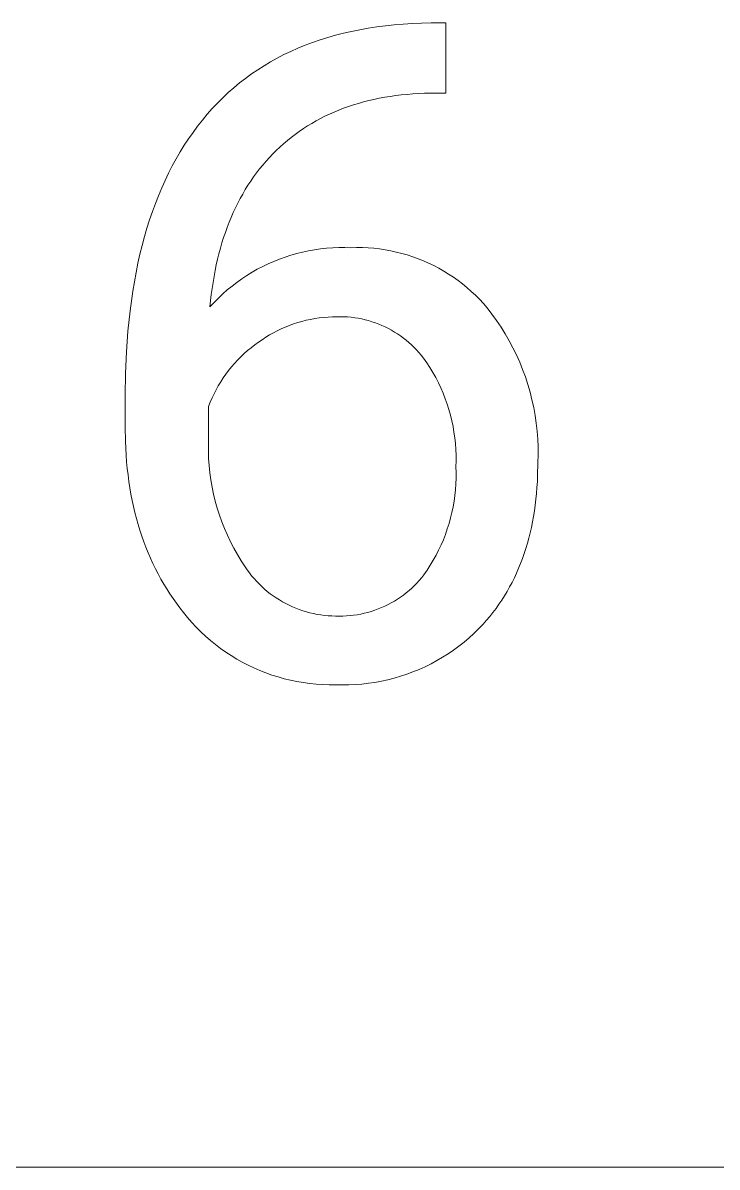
# Model space of a CAD drawing. Header units: millimetres. Extents: x 974 to 5700, y -47 to 3256.
# Drawn here: x 4865.9 to 4913.5, y 217.6 to 296.1 of the extents above; entities that cross this region are included whole.
import ezdxf

# ---------------------------------------------------------------- set-up
doc = ezdxf.new("R2010")
doc.units = ezdxf.units.MM
doc.header["$MEASUREMENT"] = 0
doc.layers.add('Domyślny', color=7, linetype='Continuous', true_color=0x000000)

msp = doc.modelspace()

# ---------------------------------------------------------------- linework, layer by layer
at = {"layer": 'Domyślny', "color": 18, "lineweight": 15, "true_color": 0x000000}
for p, q in [((4891.357, 295.981), (4891.973, 296.034)), ((4891.973, 296.034), (4892.598, 296.074)), ((4892.598, 296.074), (4893.234, 296.101)), ((4893.234, 296.101), (4893.88, 296.116)), ((4893.88, 296.116), (4894.903, 296.116)), ((4894.903, 296.116), (4894.903, 291.3)), ((4886.795, 295.113), (4887.33, 295.265)), ((4887.33, 295.265), (4887.875, 295.405)), ((4887.875, 295.405), (4888.43, 295.532)), ((4888.43, 295.532), (4888.996, 295.647)), ((4888.996, 295.647), (4889.571, 295.749)), ((4889.571, 295.749), (4890.156, 295.839)), ((4890.156, 295.839), (4890.752, 295.916)), ((4890.752, 295.916), (4891.357, 295.981)), ((4884.755, 294.379), (4885.25, 294.581)), ((4885.25, 294.581), (4885.755, 294.771)), ((4885.755, 294.771), (4886.27, 294.948)), ((4886.27, 294.948), (4886.795, 295.113)), ((4882.876, 293.445), (4883.33, 293.697)), ((4883.33, 293.697), (4883.795, 293.937)), ((4883.795, 293.937), (4884.27, 294.164)), ((4884.27, 294.164), (4884.755, 294.379)), ((4881.572, 292.614), (4881.996, 292.903)), ((4881.996, 292.903), (4882.431, 293.18)), ((4882.431, 293.18), (4882.876, 293.445)), ((4880.753, 291.997), (4881.157, 292.311)), ((4881.157, 292.311), (4881.572, 292.614)), ((4879.6, 290.977), (4879.974, 291.33)), ((4879.974, 291.33), (4880.358, 291.669)), ((4880.358, 291.669), (4880.753, 291.997)), ((4893.436, 291.289), (4893.03, 291.271)), ((4893.848, 291.3), (4893.436, 291.289)), ((4894.903, 291.3), (4893.848, 291.3)), ((4878.881, 290.235), (4879.236, 290.612)), ((4879.236, 290.612), (4879.6, 290.977)), ((4888.559, 290.49), (4888.22, 290.378)), ((4888.902, 290.595), (4888.559, 290.49)), ((4889.251, 290.693), (4888.902, 290.595)), ((4889.605, 290.783), (4889.251, 290.693)), ((4889.965, 290.866), (4889.605, 290.783)), ((4890.329, 290.942), (4889.965, 290.866)), ((4890.699, 291.01), (4890.329, 290.942)), ((4891.075, 291.072), (4890.699, 291.01)), ((4891.455, 291.126), (4891.075, 291.072)), ((4891.841, 291.173), (4891.455, 291.126)), ((4892.232, 291.213), (4891.841, 291.173)), ((4892.628, 291.245), (4892.232, 291.213)), ((4893.03, 291.271), (4892.628, 291.245)), ((4878.203, 289.443), (4878.537, 289.845)), ((4878.537, 289.845), (4878.881, 290.235)), ((4886.607, 289.71), (4886.3, 289.554)), ((4886.919, 289.858), (4886.607, 289.71)), ((4887.236, 289.999), (4886.919, 289.858)), ((4887.559, 290.133), (4887.236, 289.999)), ((4887.887, 290.259), (4887.559, 290.133)), ((4888.22, 290.378), (4887.887, 290.259)), ((4877.563, 288.602), (4877.878, 289.028)), ((4877.878, 289.028), (4878.203, 289.443)), ((4885.411, 289.044), (4885.125, 288.86)), ((4885.702, 289.222), (4885.411, 289.044)), ((4885.998, 289.392), (4885.702, 289.222)), ((4886.3, 289.554), (4885.998, 289.392)), ((4876.964, 287.717), (4877.258, 288.165)), ((4877.258, 288.165), (4877.563, 288.602)), ((4884.299, 288.263), (4884.034, 288.049)), ((4884.569, 288.469), (4884.299, 288.263)), ((4884.844, 288.668), (4884.569, 288.469)), ((4885.125, 288.86), (4884.844, 288.668)), ((4876.68, 287.257), (4876.964, 287.717)), ((4883.271, 287.365), (4883.03, 287.123)), ((4883.52, 287.6), (4883.271, 287.365)), ((4883.775, 287.828), (4883.52, 287.6)), ((4884.034, 288.049), (4883.775, 287.828)), ((4876.142, 286.303), (4876.406, 286.786)), ((4876.406, 286.786), (4876.68, 287.257)), ((4882.565, 286.621), (4882.343, 286.361)), ((4882.794, 286.875), (4882.565, 286.621)), ((4883.03, 287.123), (4882.794, 286.875)), ((4875.647, 285.304), (4875.889, 285.809)), ((4875.889, 285.809), (4876.142, 286.303)), ((4881.918, 285.823), (4881.715, 285.545)), ((4882.127, 286.095), (4881.918, 285.823)), ((4882.343, 286.361), (4882.127, 286.095)), ((4875.414, 284.788), (4875.647, 285.304)), ((4881.518, 285.26), (4881.328, 284.97)), ((4881.715, 285.545), (4881.518, 285.26)), ((4874.98, 283.72), (4875.192, 284.259)), ((4875.192, 284.259), (4875.414, 284.788)), ((4880.967, 284.372), (4880.796, 284.064)), ((4881.144, 284.674), (4880.967, 284.372)), ((4881.328, 284.97), (4881.144, 284.674)), ((4874.779, 283.169), (4874.98, 283.72)), ((4880.473, 283.429), (4880.322, 283.103)), ((4880.631, 283.75), (4880.473, 283.429)), ((4880.796, 284.064), (4880.631, 283.75)), ((4874.588, 282.607), (4874.779, 283.169)), ((4880.176, 282.771), (4880.038, 282.433)), ((4880.322, 283.103), (4880.176, 282.771)), ((4874.237, 281.449), (4874.407, 282.034)), ((4874.407, 282.034), (4874.588, 282.607)), ((4879.905, 282.088), (4879.779, 281.738)), ((4880.038, 282.433), (4879.905, 282.088)), ((4874.077, 280.852), (4874.237, 281.449)), ((4879.66, 281.381), (4879.546, 281.019)), ((4879.779, 281.738), (4879.66, 281.381)), ((4873.927, 280.245), (4874.077, 280.852)), ((4879.44, 280.65), (4879.339, 280.275)), ((4879.546, 281.019), (4879.44, 280.65)), ((4884.271, 280.177), (4884.672, 280.292)), ((4884.672, 280.292), (4885.076, 280.392)), ((4885.076, 280.392), (4885.484, 280.479)), ((4885.484, 280.479), (4885.894, 280.552)), ((4885.894, 280.552), (4886.307, 280.611)), ((4886.307, 280.611), (4886.721, 280.655)), ((4886.721, 280.655), (4887.137, 280.686)), ((4887.137, 280.686), (4887.553, 280.702)), ((4887.553, 280.702), (4887.97, 280.704)), ((4887.97, 280.704), (4888.387, 280.691)), ((4888.387, 280.691), (4888.778, 280.7)), ((4888.778, 280.7), (4889.169, 280.696)), ((4889.169, 280.696), (4889.56, 280.679)), ((4889.56, 280.679), (4889.95, 280.648)), ((4889.95, 280.648), (4890.339, 280.605)), ((4890.339, 280.605), (4890.726, 280.548)), ((4890.726, 280.548), (4891.111, 280.478)), ((4891.111, 280.478), (4891.494, 280.395)), ((4891.494, 280.395), (4891.873, 280.299)), ((4891.873, 280.299), (4892.249, 280.191)), ((4873.658, 278.995), (4873.787, 279.626)), ((4873.787, 279.626), (4873.927, 280.245)), ((4879.158, 279.508), (4879.076, 279.115)), ((4879.245, 279.895), (4879.158, 279.508)), ((4879.339, 280.275), (4879.245, 279.895)), ((4882.339, 279.404), (4882.714, 279.585)), ((4882.714, 279.585), (4883.096, 279.753)), ((4883.096, 279.753), (4883.483, 279.908)), ((4883.483, 279.908), (4883.875, 280.049)), ((4883.875, 280.049), (4884.271, 280.177)), ((4892.249, 280.191), (4892.621, 280.07)), ((4892.621, 280.07), (4892.989, 279.936)), ((4892.989, 279.936), (4893.352, 279.79)), ((4893.352, 279.79), (4893.71, 279.632)), ((4893.71, 279.632), (4894.063, 279.462)), ((4873.54, 278.353), (4873.658, 278.995)), ((4879.001, 278.716), (4878.933, 278.311)), ((4879.076, 279.115), (4879.001, 278.716)), ((4880.906, 278.555), (4881.253, 278.786)), ((4881.253, 278.786), (4881.608, 279.004)), ((4881.608, 279.004), (4881.97, 279.21)), ((4881.97, 279.21), (4882.339, 279.404)), ((4894.063, 279.462), (4894.409, 279.28)), ((4894.409, 279.28), (4894.749, 279.086)), ((4894.749, 279.086), (4895.083, 278.881)), ((4895.083, 278.881), (4895.409, 278.665)), ((4873.431, 277.7), (4873.54, 278.353)), ((4878.933, 278.311), (4878.815, 277.483)), ((4879.914, 277.795), (4880.236, 278.06)), ((4880.236, 278.06), (4880.566, 278.313)), ((4880.566, 278.313), (4880.906, 278.555)), ((4895.409, 278.665), (4895.728, 278.438)), ((4895.728, 278.438), (4896.039, 278.201)), ((4896.039, 278.201), (4896.341, 277.953)), ((4896.341, 277.953), (4896.636, 277.695)), ((4873.245, 276.359), (4873.431, 277.7)), ((4878.815, 277.483), (4878.723, 276.63)), ((4879.005, 276.937), (4879.298, 277.233)), ((4879.298, 277.233), (4879.601, 277.519)), ((4879.601, 277.519), (4879.914, 277.795)), ((4896.636, 277.695), (4896.921, 277.427)), ((4896.921, 277.427), (4897.197, 277.149)), ((4897.197, 277.149), (4897.464, 276.863)), ((4873.101, 274.973), (4873.245, 276.359)), ((4878.723, 276.63), (4879.005, 276.937)), ((4897.464, 276.863), (4897.72, 276.568)), ((4897.72, 276.568), (4898.054, 276.137)), ((4885.032, 275.636), (4884.741, 275.552)), ((4885.326, 275.71), (4885.032, 275.636)), ((4885.621, 275.775), (4885.326, 275.71)), ((4885.919, 275.829), (4885.621, 275.775)), ((4886.219, 275.874), (4885.919, 275.829)), ((4886.52, 275.909), (4886.219, 275.874)), ((4886.821, 275.934), (4886.52, 275.909)), ((4887.124, 275.949), (4886.821, 275.934)), ((4887.427, 275.954), (4887.124, 275.949)), ((4887.67, 275.957), (4887.427, 275.954)), ((4887.914, 275.951), (4887.67, 275.957)), ((4888.158, 275.938), (4887.914, 275.951)), ((4888.401, 275.916), (4888.158, 275.938)), ((4888.643, 275.886), (4888.401, 275.916)), ((4888.883, 275.847), (4888.643, 275.886)), ((4889.123, 275.801), (4888.883, 275.847)), ((4889.361, 275.746), (4889.123, 275.801)), ((4889.596, 275.684), (4889.361, 275.746)), ((4889.83, 275.613), (4889.596, 275.684)), ((4890.061, 275.535), (4889.83, 275.613)), ((4898.054, 276.137), (4898.373, 275.696)), ((4898.373, 275.696), (4898.677, 275.243)), ((4872.997, 273.541), (4873.101, 274.973)), ((4883.068, 274.852), (4882.804, 274.703)), ((4883.337, 274.991), (4883.068, 274.852)), ((4883.61, 275.122), (4883.337, 274.991)), ((4883.887, 275.243), (4883.61, 275.122)), ((4884.168, 275.356), (4883.887, 275.243)), ((4884.453, 275.459), (4884.168, 275.356)), ((4884.741, 275.552), (4884.453, 275.459)), ((4890.289, 275.449), (4890.061, 275.535)), ((4890.514, 275.355), (4890.289, 275.449)), ((4890.736, 275.254), (4890.514, 275.355)), ((4890.954, 275.145), (4890.736, 275.254)), ((4891.168, 275.029), (4890.954, 275.145)), ((4891.379, 274.906), (4891.168, 275.029)), ((4891.585, 274.775), (4891.379, 274.906)), ((4898.677, 275.243), (4898.965, 274.781)), ((4881.788, 274.023), (4881.54, 273.83)), ((4882.044, 274.207), (4881.788, 274.023)), ((4882.292, 274.38), (4882.044, 274.207)), ((4882.545, 274.546), (4882.292, 274.38)), ((4882.804, 274.703), (4882.545, 274.546)), ((4891.786, 274.638), (4891.585, 274.775)), ((4891.983, 274.494), (4891.786, 274.638)), ((4892.175, 274.344), (4891.983, 274.494)), ((4892.362, 274.187), (4892.175, 274.344)), ((4892.543, 274.023), (4892.362, 274.187)), ((4892.718, 273.854), (4892.543, 274.023)), ((4898.965, 274.781), (4899.237, 274.309)), ((4899.237, 274.309), (4899.492, 273.827)), ((4872.935, 272.063), (4872.997, 273.541)), ((4881.062, 273.421), (4880.834, 273.204)), ((4881.297, 273.629), (4881.062, 273.421)), ((4881.54, 273.83), (4881.297, 273.629)), ((4892.888, 273.679), (4892.718, 273.854)), ((4893.052, 273.498), (4892.888, 273.679)), ((4893.209, 273.312), (4893.052, 273.498)), ((4893.36, 273.121), (4893.209, 273.312)), ((4899.492, 273.827), (4899.731, 273.338)), ((4899.731, 273.338), (4899.953, 272.84)), ((4880.195, 272.51), (4879.999, 272.264)), ((4880.4, 272.748), (4880.195, 272.51)), ((4880.613, 272.98), (4880.4, 272.748)), ((4880.834, 273.204), (4880.613, 272.98)), ((4893.587, 272.795), (4893.36, 273.121)), ((4893.802, 272.462), (4893.587, 272.795)), ((4894.007, 272.122), (4893.802, 272.462)), ((4899.953, 272.84), (4900.157, 272.335)), ((4872.915, 270.539), (4872.935, 272.063)), ((4879.63, 271.755), (4879.459, 271.491)), ((4879.81, 272.013), (4879.63, 271.755)), ((4879.999, 272.264), (4879.81, 272.013)), ((4894.199, 271.776), (4894.007, 272.122)), ((4894.38, 271.423), (4894.199, 271.776)), ((4900.157, 272.335), (4900.344, 271.823)), ((4900.344, 271.823), (4900.514, 271.306)), ((4879.144, 270.946), (4879.001, 270.666)), ((4879.297, 271.221), (4879.144, 270.946)), ((4879.459, 271.491), (4879.297, 271.221)), ((4894.549, 271.064), (4894.38, 271.423)), ((4894.706, 270.7), (4894.549, 271.064)), ((4900.514, 271.306), (4900.665, 270.782)), ((4872.915, 268.367), (4872.915, 270.539)), ((4878.743, 270.092), (4878.628, 269.799)), ((4878.867, 270.381), (4878.743, 270.092)), ((4879.001, 270.666), (4878.867, 270.381)), ((4894.85, 270.33), (4894.706, 270.7)), ((4894.982, 269.956), (4894.85, 270.33)), ((4900.665, 270.782), (4900.798, 270.254)), ((4900.798, 270.254), (4900.913, 269.721)), ((4878.628, 269.799), (4878.628, 267.722)), ((4895.102, 269.578), (4894.982, 269.956)), ((4895.209, 269.196), (4895.102, 269.578)), ((4900.913, 269.721), (4901.01, 269.185)), ((4895.302, 268.811), (4895.209, 269.196)), ((4895.383, 268.423), (4895.302, 268.811)), ((4901.01, 269.185), (4901.088, 268.646)), ((4901.088, 268.646), (4901.148, 268.105)), ((4872.93, 267.405), (4872.915, 268.367)), ((4895.451, 268.032), (4895.383, 268.423)), ((4895.506, 267.639), (4895.451, 268.032)), ((4901.148, 268.105), (4901.188, 267.561)), ((4872.977, 266.465), (4872.93, 267.405)), ((4878.628, 267.722), (4878.613, 267.226)), ((4878.613, 267.226), (4878.614, 266.729)), ((4895.547, 267.245), (4895.506, 267.639)), ((4895.575, 266.849), (4895.547, 267.245)), ((4901.188, 267.561), (4901.211, 267.017)), ((4901.211, 267.017), (4901.214, 266.472)), ((4873.013, 266.004), (4872.977, 266.465)), ((4878.614, 266.729), (4878.632, 266.234)), ((4878.632, 266.234), (4878.667, 265.738)), ((4895.59, 266.453), (4895.575, 266.849)), ((4895.591, 266.056), (4895.59, 266.453)), ((4901.214, 266.472), (4901.199, 265.928)), ((4873.056, 265.548), (4873.013, 266.004)), ((4873.107, 265.098), (4873.056, 265.548)), ((4878.667, 265.738), (4878.718, 265.245)), ((4895.58, 265.66), (4895.591, 266.056)), ((4895.592, 265.266), (4895.58, 265.66)), ((4901.199, 265.928), (4901.184, 265.074)), ((4873.165, 264.654), (4873.107, 265.098)), ((4873.232, 264.215), (4873.165, 264.654)), ((4878.718, 265.245), (4878.787, 264.753)), ((4878.787, 264.753), (4878.872, 264.264)), ((4895.577, 264.479), (4895.591, 264.873)), ((4895.591, 264.873), (4895.592, 265.266)), ((4901.166, 264.655), (4901.14, 264.242)), ((4901.184, 265.074), (4901.166, 264.655)), ((4873.306, 263.782), (4873.232, 264.215)), ((4878.872, 264.264), (4878.973, 263.778)), ((4895.509, 263.695), (4895.55, 264.086)), ((4895.55, 264.086), (4895.577, 264.479)), ((4901.108, 263.834), (4901.067, 263.431)), ((4901.14, 264.242), (4901.108, 263.834)), ((4873.388, 263.355), (4873.306, 263.782)), ((4873.478, 262.933), (4873.388, 263.355)), ((4878.973, 263.778), (4879.091, 263.296)), ((4879.091, 263.296), (4879.225, 262.818)), ((4895.389, 262.916), (4895.456, 263.304)), ((4895.456, 263.304), (4895.509, 263.695)), ((4901.02, 263.034), (4900.965, 262.643)), ((4901.067, 263.431), (4901.02, 263.034)), ((4873.576, 262.517), (4873.478, 262.933)), ((4873.682, 262.106), (4873.576, 262.517)), ((4879.225, 262.818), (4879.375, 262.345)), ((4879.375, 262.345), (4879.541, 261.878)), ((4895.217, 262.148), (4895.31, 262.531)), ((4895.31, 262.531), (4895.389, 262.916)), ((4900.903, 262.256), (4900.834, 261.876)), ((4900.965, 262.643), (4900.903, 262.256)), ((4873.795, 261.701), (4873.682, 262.106)), ((4873.916, 261.302), (4873.795, 261.701)), ((4879.541, 261.878), (4879.723, 261.416)), ((4894.994, 261.393), (4895.112, 261.768)), ((4895.112, 261.768), (4895.217, 262.148)), ((4900.757, 261.5), (4900.673, 261.13)), ((4900.834, 261.876), (4900.757, 261.5)), ((4874.045, 260.908), (4873.916, 261.302)), ((4874.182, 260.52), (4874.045, 260.908)), ((4879.723, 261.416), (4879.92, 260.96)), ((4879.92, 260.96), (4880.133, 260.512)), ((4894.721, 260.654), (4894.864, 261.021)), ((4894.864, 261.021), (4894.994, 261.393)), ((4900.582, 260.766), (4900.483, 260.407)), ((4900.673, 261.13), (4900.582, 260.766)), ((4874.326, 260.137), (4874.182, 260.52)), ((4874.479, 259.76), (4874.326, 260.137)), ((4880.133, 260.512), (4880.36, 260.071)), ((4880.36, 260.071), (4880.603, 259.638)), ((4894.221, 259.584), (4894.4, 259.935)), ((4894.4, 259.935), (4894.567, 260.292)), ((4894.567, 260.292), (4894.721, 260.654)), ((4900.377, 260.053), (4900.264, 259.704)), ((4900.483, 260.407), (4900.377, 260.053)), ((4874.639, 259.389), (4874.479, 259.76)), ((4874.807, 259.023), (4874.639, 259.389)), ((4880.603, 259.638), (4880.86, 259.213)), ((4880.86, 259.213), (4881.131, 258.797)), ((4893.829, 258.902), (4894.031, 259.24)), ((4894.031, 259.24), (4894.221, 259.584)), ((4900.144, 259.362), (4900.016, 259.024)), ((4900.264, 259.704), (4900.144, 259.362)), ((4874.982, 258.662), (4874.807, 259.023)), ((4875.166, 258.307), (4874.982, 258.662)), ((4875.357, 257.958), (4875.166, 258.307)), ((4881.131, 258.797), (4881.273, 258.588)), ((4881.273, 258.588), (4881.423, 258.383)), ((4881.423, 258.383), (4881.58, 258.184)), ((4893.392, 258.247), (4893.616, 258.57)), ((4893.616, 258.57), (4893.829, 258.902)), ((4899.738, 258.365), (4899.588, 258.044)), ((4899.88, 258.692), (4899.738, 258.365)), ((4900.016, 259.024), (4899.88, 258.692)), ((4875.556, 257.614), (4875.357, 257.958)), ((4875.763, 257.275), (4875.556, 257.614)), ((4881.58, 258.184), (4881.743, 257.989)), ((4881.743, 257.989), (4881.913, 257.801)), ((4881.913, 257.801), (4882.089, 257.618)), ((4882.089, 257.618), (4882.271, 257.442)), ((4892.733, 257.505), (4892.907, 257.682)), ((4892.907, 257.682), (4893.075, 257.865)), ((4893.075, 257.865), (4893.237, 258.053)), ((4893.237, 258.053), (4893.392, 258.247)), ((4899.43, 257.728), (4899.266, 257.417)), ((4899.588, 258.044), (4899.43, 257.728)), ((4875.977, 256.943), (4875.763, 257.275)), ((4876.199, 256.615), (4875.977, 256.943)), ((4882.271, 257.442), (4882.459, 257.271)), ((4882.459, 257.271), (4882.652, 257.108)), ((4882.652, 257.108), (4882.851, 256.95)), ((4882.851, 256.95), (4883.056, 256.8)), ((4883.056, 256.8), (4883.265, 256.656)), ((4891.779, 256.715), (4891.98, 256.86)), ((4891.98, 256.86), (4892.176, 257.012)), ((4892.176, 257.012), (4892.368, 257.17)), ((4892.368, 257.17), (4892.553, 257.335)), ((4892.553, 257.335), (4892.733, 257.505)), ((4898.914, 256.812), (4898.728, 256.517)), ((4899.094, 257.112), (4898.914, 256.812)), ((4899.266, 257.417), (4899.094, 257.112)), ((4876.429, 256.293), (4876.199, 256.615)), ((4876.667, 255.976), (4876.429, 256.293)), ((4876.912, 255.665), (4876.667, 255.976)), ((4883.265, 256.656), (4883.479, 256.52)), ((4883.479, 256.52), (4883.697, 256.391)), ((4883.697, 256.391), (4883.92, 256.27)), ((4883.92, 256.27), (4884.146, 256.156)), ((4884.146, 256.156), (4884.377, 256.05)), ((4884.377, 256.05), (4884.611, 255.951)), ((4884.611, 255.951), (4884.848, 255.861)), ((4890.248, 255.902), (4890.478, 255.996)), ((4890.478, 255.996), (4890.705, 256.097)), ((4890.705, 256.097), (4890.928, 256.206)), ((4890.928, 256.206), (4891.147, 256.322)), ((4891.147, 256.322), (4891.362, 256.446)), ((4891.362, 256.446), (4891.573, 256.577)), ((4891.573, 256.577), (4891.779, 256.715)), ((4898.534, 256.228), (4898.332, 255.944)), ((4898.728, 256.517), (4898.534, 256.228)), ((4877.19, 255.32), (4876.912, 255.665)), ((4877.48, 254.984), (4877.19, 255.32)), ((4884.848, 255.861), (4885.088, 255.779)), ((4885.088, 255.779), (4885.33, 255.705)), ((4885.33, 255.705), (4885.575, 255.639)), ((4885.575, 255.639), (4885.822, 255.581)), ((4885.822, 255.581), (4886.071, 255.532)), ((4886.071, 255.532), (4886.321, 255.491)), ((4886.321, 255.491), (4886.573, 255.459)), ((4886.573, 255.459), (4886.825, 255.435)), ((4886.825, 255.435), (4887.079, 255.42)), ((4887.079, 255.42), (4887.332, 255.413)), ((4887.332, 255.413), (4887.58, 255.408)), ((4887.58, 255.408), (4887.828, 255.412)), ((4887.828, 255.412), (4888.076, 255.424)), ((4888.076, 255.424), (4888.323, 255.444)), ((4888.323, 255.444), (4888.57, 255.472)), ((4888.57, 255.472), (4888.815, 255.509)), ((4888.815, 255.509), (4889.059, 255.554)), ((4889.059, 255.554), (4889.301, 255.608)), ((4889.301, 255.608), (4889.542, 255.669)), ((4889.542, 255.669), (4889.78, 255.739)), ((4889.78, 255.739), (4890.016, 255.817)), ((4890.016, 255.817), (4890.248, 255.902)), ((4897.907, 255.393), (4897.684, 255.125)), ((4898.123, 255.666), (4897.907, 255.393)), ((4898.332, 255.944), (4898.123, 255.666)), ((4877.781, 254.659), (4877.48, 254.984)), ((4878.093, 254.344), (4877.781, 254.659)), ((4897.14, 254.537), (4896.816, 254.222)), ((4897.453, 254.863), (4897.14, 254.537)), ((4897.684, 255.125), (4897.453, 254.863)), ((4878.416, 254.041), (4878.093, 254.344)), ((4878.749, 253.748), (4878.416, 254.041)), ((4879.092, 253.468), (4878.749, 253.748)), ((4896.137, 253.626), (4895.783, 253.347)), ((4896.482, 253.918), (4896.137, 253.626)), ((4896.816, 254.222), (4896.482, 253.918)), ((4879.445, 253.199), (4879.092, 253.468)), ((4879.806, 252.942), (4879.445, 253.199)), ((4880.176, 252.699), (4879.806, 252.942)), ((4895.045, 252.825), (4894.663, 252.584)), ((4895.418, 253.08), (4895.045, 252.825)), ((4895.783, 253.347), (4895.418, 253.08)), ((4880.555, 252.468), (4880.176, 252.699)), ((4880.941, 252.25), (4880.555, 252.468)), ((4881.334, 252.046), (4880.941, 252.25)), ((4881.735, 251.856), (4881.334, 252.046)), ((4893.875, 252.142), (4893.471, 251.942)), ((4894.273, 252.356), (4893.875, 252.142)), ((4894.663, 252.584), (4894.273, 252.356)), ((4882.141, 251.679), (4881.735, 251.856)), ((4882.554, 251.517), (4882.141, 251.679)), ((4882.971, 251.369), (4882.554, 251.517)), ((4883.394, 251.235), (4882.971, 251.369)), ((4883.821, 251.116), (4883.394, 251.235)), ((4891.789, 251.286), (4891.356, 251.158)), ((4892.218, 251.428), (4891.789, 251.286)), ((4892.641, 251.585), (4892.218, 251.428)), ((4893.059, 251.756), (4892.641, 251.585)), ((4893.471, 251.942), (4893.059, 251.756)), ((4884.252, 251.012), (4883.821, 251.116)), ((4884.686, 250.923), (4884.252, 251.012)), ((4885.123, 250.849), (4884.686, 250.923)), ((4885.562, 250.79), (4885.123, 250.849)), ((4886.004, 250.747), (4885.562, 250.79)), ((4886.446, 250.718), (4886.004, 250.747)), ((4886.889, 250.705), (4886.446, 250.718)), ((4887.332, 250.707), (4886.889, 250.705)), ((4887.784, 250.695), (4887.332, 250.707)), ((4888.235, 250.698), (4887.784, 250.695)), ((4888.687, 250.717), (4888.235, 250.698)), ((4889.137, 250.752), (4888.687, 250.717)), ((4889.586, 250.802), (4889.137, 250.752)), ((4890.033, 250.868), (4889.586, 250.802)), ((4890.477, 250.95), (4890.033, 250.868)), ((4890.918, 251.046), (4890.477, 250.95)), ((4891.356, 251.158), (4890.918, 251.046)), ((3913.935, 217.605), (5700.163, 217.605))]:
    msp.add_line(p, q, dxfattribs=at)

doc.saveas('drawing.dxf')
